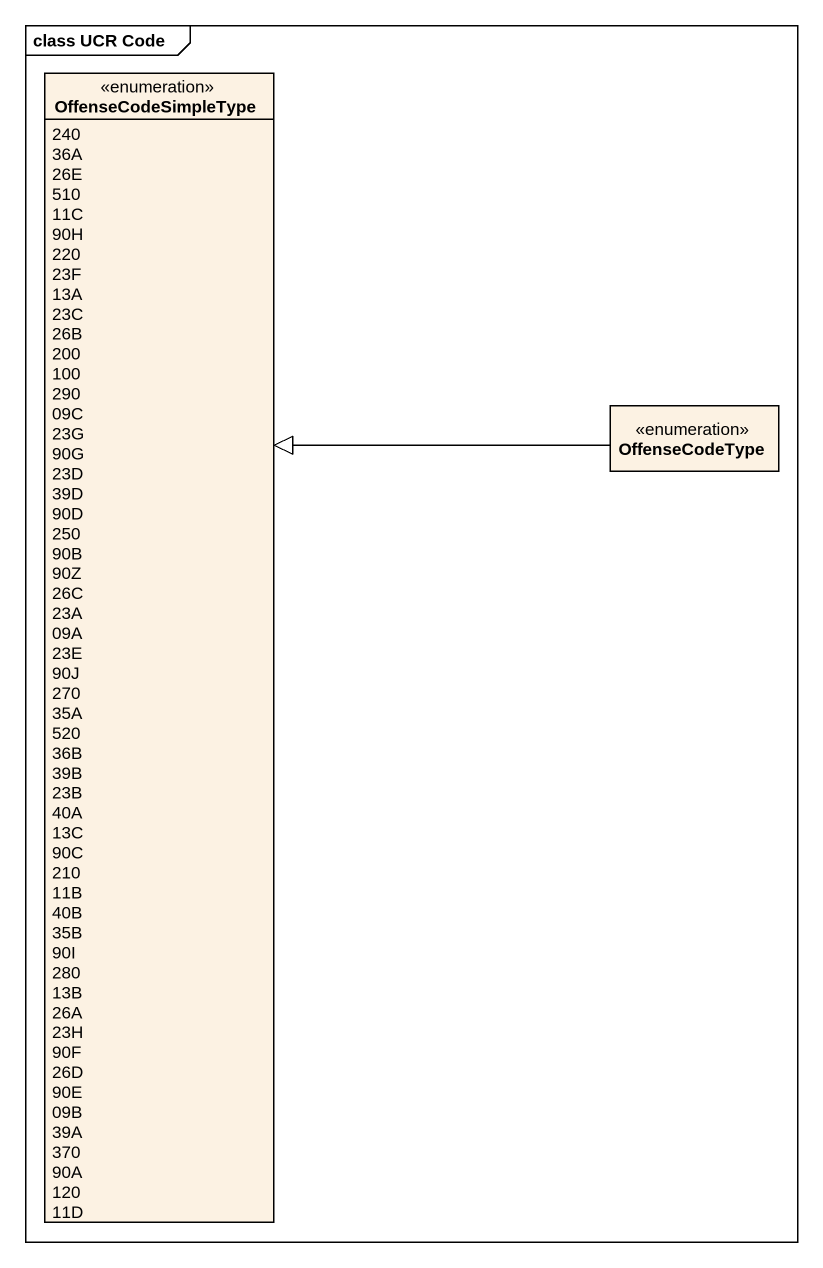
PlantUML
@startuml
mainframe class UCR Code
hide circle
hide empty members
enum OffenseCodeSimpleType {
  240
  36A
  26E
  510
  11C
  90H
  220
  23F
  13A
  23C
  26B
  200
  100
  290
  09C
  23G
  90G
  23D
  39D
  90D
  250
  90B
  90Z
  26C
  23A
  09A
  23E
  90J
  270
  35A
  520
  36B
  39B
  23B
  40A
  13C
  90C
  210
  11B
  40B
  35B
  90I
  280
  13B
  26A
  23H
  90F
  26D
  90E
  09B
  39A
  370
  90A
  120
  11D
}
enum OffenseCodeType
OffenseCodeType -left-|> OffenseCodeSimpleType
@enduml
